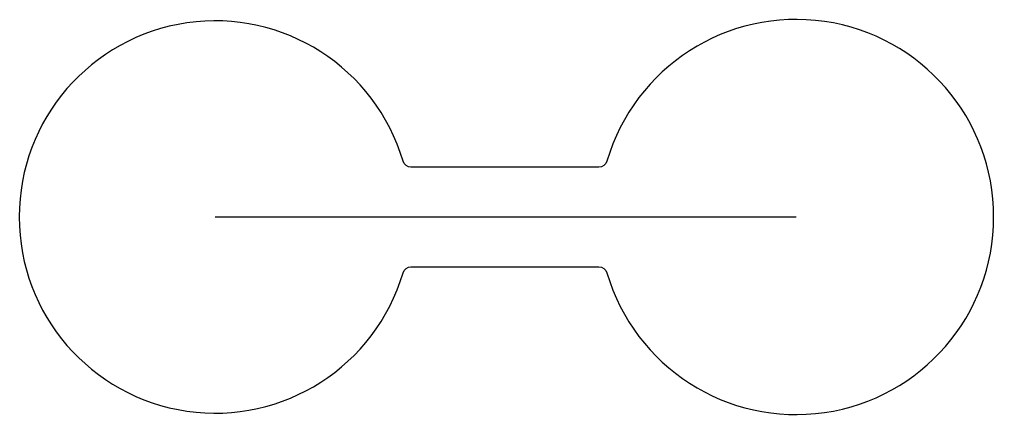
# Model space of a CAD drawing. Header units: millimetres. Extents: x -59 to 59, y -24 to 24.
import ezdxf

# ---------------------------------------------------------------- set-up
doc = ezdxf.new("R2010")
doc.units = ezdxf.units.MM
doc.layers.get('0').update_dxf_attribs({"linetype": 'CONTINUOUS'})

msp = doc.modelspace()

# ---------------------------------------------------------------- linework, layer by layer
msp.add_line((-35, 0), (35, 0))
msp.add_lwpolyline([(11.23, 6), (-11.42, 6, -0.332009), (-12.38, 6.72, 6.88276), (-12.38, -6.72, -0.332009), (-11.42, -6), (11.23, -6, -0.332602), (12.19, -6.72, 6.934801), (12.19, 6.72, -0.332602)], format="xyb", close=True)

doc.saveas('drawing.dxf')
